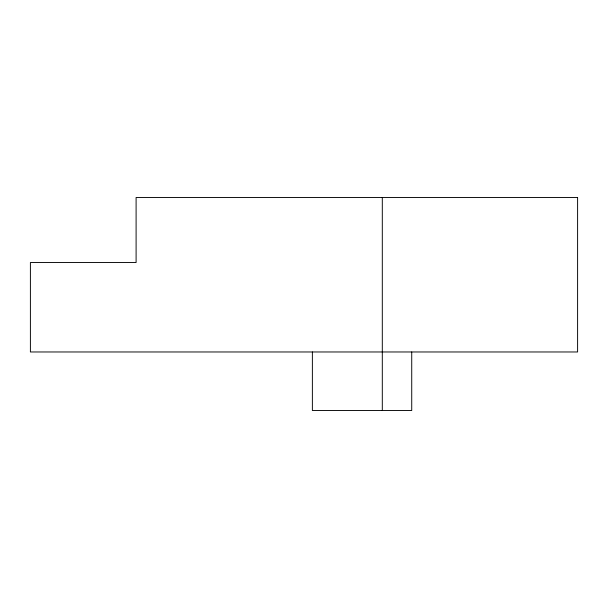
<?xml version="1.0" encoding="UTF-8"?>
<svg xmlns="http://www.w3.org/2000/svg" width="608" height="608" viewBox="0 0 608 608"><rect width="100%" height="100%" fill="white"/><g stroke="black" fill="none" stroke-linecap="round" stroke-linejoin="round"><path stroke-width="0.91" d="M411.73 351.971L411.73 410.514L312.375 410.514L312.375 351.971M382.303 197.486L382.303 410.514M577.6 197.486L136.101 197.486L136.101 262.534L30.4 262.534L30.4 351.971L577.6 351.971L577.6 197.486"/></g></svg>
